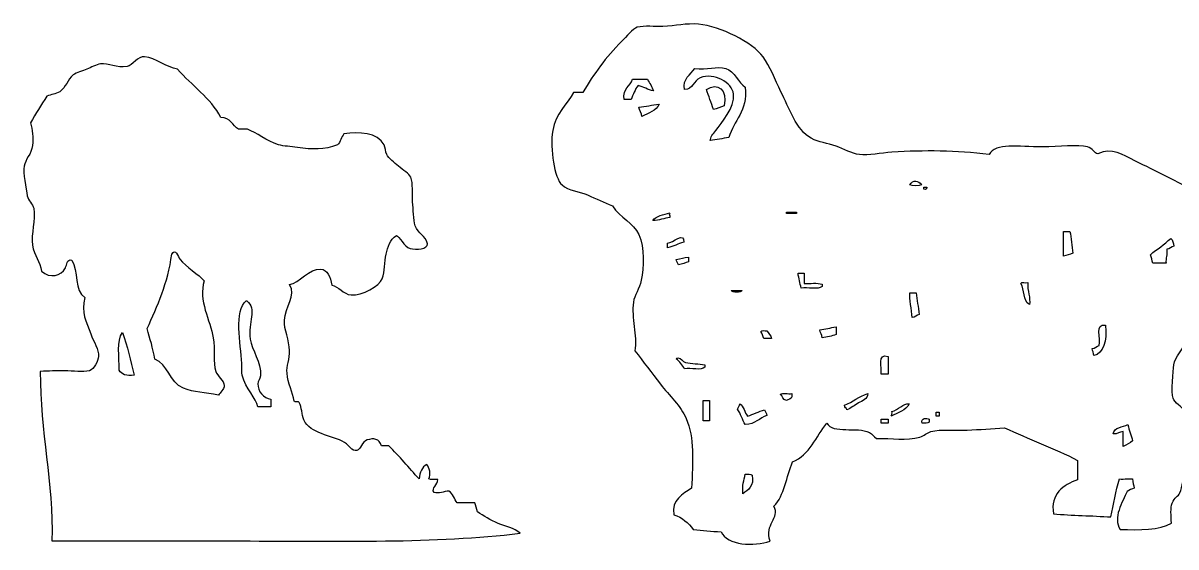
# Model space of a CAD drawing. Header units: centimetres. Extents: x -66 to 65, y -66 to 66.
# Drawn here: x -18.4 to -7.89, y 20.3 to 25.08 of the extents above; entities that cross this region are included whole.
import ezdxf

# ---------------------------------------------------------------- set-up
doc = ezdxf.new("R2010")
doc.units = ezdxf.units.CM
doc.header["$MEASUREMENT"] = 0
doc.layers.add('Layer 1', color=7, linetype='Continuous')

msp = doc.modelspace()

# ---------------------------------------------------------------- linework, layer by layer
at = {"layer": 'Layer 1'}
for points, knots in [([(-9.5974, 23.87938), (-9.53684, 23.98992), (-9.33522, 23.9501), (-9.10935, 23.95013), (-9.10935, 23.95013), (-8.95909, 23.95013), (-8.78965, 23.97196), (-8.69903, 23.95013), (-8.69903, 23.95013), (-8.65574, 23.93971), (-8.63209, 23.8879), (-8.60706, 23.88647), (-8.60706, 23.88647), (-8.4731, 23.9469), (-8.38134, 23.87911), (-8.26749, 23.82281), (-8.26749, 23.82281), (-8.0799, 23.73002), (-7.87691, 23.62675), (-7.70157, 23.53986), (-7.70157, 23.53986), (-7.63365, 23.42622), (-7.57888, 23.29941), (-7.51054, 23.18614), (-7.51054, 23.18614), (-7.53988, 23.08412), (-7.49885, 22.95503), (-7.5247, 22.86073), (-7.5247, 22.86073), (-7.54174, 22.79874), (-7.60725, 22.79551), (-7.63085, 22.74754), (-7.63085, 22.74754), (-7.61259, 22.62559), (-7.69803, 22.60726), (-7.72983, 22.53532), (-7.72983, 22.53532), (-7.70731, 22.39803), (-7.74314, 22.286), (-7.79352, 22.18162), (-7.79352, 22.18162), (-7.82834, 22.10947), (-7.90396, 22.03877), (-7.91377, 21.96233), (-7.91377, 21.96233), (-7.92089, 21.90706), (-7.93745, 21.71203), (-7.92086, 21.65814), (-7.92086, 21.65814), (-7.90837, 21.61753), (-7.83638, 21.57435), (-7.8218, 21.55202), (-7.8218, 21.55202), (-7.72922, 21.40981), (-7.76163, 21.2043), (-7.80767, 21.02145), (-7.80767, 21.02145), (-7.82839, 20.93922), (-7.83262, 20.84799), (-7.8572, 20.7951), (-7.8572, 20.7951), (-7.87276, 20.7616), (-7.90969, 20.75539), (-7.92795, 20.70313), (-7.92795, 20.70313), (-7.94457, 20.6555), (-7.93906, 20.59134), (-7.93501, 20.51922), (-7.93501, 20.51922), (-8.04714, 20.45686), (-8.22182, 20.45696), (-8.40189, 20.46263), (-8.40189, 20.46263), (-8.47227, 20.56912), (-8.3817, 20.7116), (-8.3382, 20.80926), (-8.3382, 20.80926), (-8.32124, 20.82294), (-8.29605, 20.82842), (-8.27459, 20.83757), (-8.27459, 20.83757), (-8.27626, 20.86884), (-8.28904, 20.88911), (-8.28875, 20.92245), (-8.28875, 20.92245), (-8.30859, 20.92761), (-8.36799, 20.91901), (-8.40895, 20.92245), (-8.40895, 20.92245), (-8.44438, 20.8164), (-8.45853, 20.68906), (-8.48676, 20.57585), (-8.48676, 20.57585), (-8.65863, 20.58789), (-8.84008, 20.5904), (-9.01026, 20.60411), (-9.01026, 20.60411), (-9.03955, 20.78448), (-8.91983, 20.87031), (-8.79092, 20.91539), (-8.79092, 20.91539), (-8.79092, 20.97437), (-8.79092, 21.03329), (-8.79092, 21.09224), (-8.79092, 21.09224), (-9.00044, 21.20339), (-9.23992, 21.28462), (-9.45587, 21.38934), (-9.45587, 21.38934), (-9.57202, 21.38175), (-9.68463, 21.37302), (-9.79544, 21.36812), (-9.79544, 21.36812), (-9.90868, 21.36315), (-10.03058, 21.37976), (-10.12792, 21.35396), (-10.12792, 21.35396), (-10.16208, 21.34491), (-10.19155, 21.31451), (-10.22693, 21.30446), (-10.22693, 21.30446), (-10.34951, 21.26969), (-10.48196, 21.29578), (-10.62309, 21.2903), (-10.62309, 21.2903), (-10.65431, 21.31049), (-10.65338, 21.3306), (-10.6868, 21.34689), (-10.6868, 21.34689), (-10.80036, 21.40243), (-11.01914, 21.33064), (-11.07584, 21.43179), (-11.07584, 21.43179), (-11.17231, 21.30662), (-11.23224, 21.14488), (-11.38707, 21.07809), (-11.38707, 21.07809), (-11.44393, 20.94392), (-11.46208, 20.77112), (-11.55685, 20.67486), (-11.55685, 20.67486), (-11.49692, 20.5635), (-11.64821, 20.50984), (-11.59222, 20.35651), (-11.59222, 20.35651), (-11.73605, 20.3028), (-11.98502, 20.31804), (-12.03788, 20.44141), (-12.03788, 20.44141), (-12.12879, 20.44249), (-12.20642, 20.45678), (-12.29257, 20.46263), (-12.29257, 20.46263), (-12.3357, 20.52325), (-12.39324, 20.56942), (-12.46944, 20.59704), (-12.46944, 20.59704), (-12.49434, 20.72896), (-12.38819, 20.78862), (-12.30672, 20.83755), (-12.30672, 20.83755), (-12.29518, 21.07991), (-12.28222, 21.30025), (-12.35625, 21.47419), (-12.35625, 21.47419), (-12.40335, 21.58494), (-12.51299, 21.68644), (-12.58967, 21.78547), (-12.58967, 21.78547), (-12.67201, 21.89173), (-12.74823, 21.99354), (-12.82314, 22.08966), (-12.82314, 22.08966), (-12.8024, 22.23063), (-12.85851, 22.39173), (-12.8373, 22.5353), (-12.8373, 22.5353), (-12.82841, 22.59528), (-12.78182, 22.65838), (-12.76655, 22.73337), (-12.76655, 22.73337), (-12.74152, 22.85627), (-12.73327, 23.02886), (-12.78777, 23.15075), (-12.78777, 23.15075), (-12.83571, 23.2578), (-12.95589, 23.30148), (-13.02833, 23.4125), (-13.02833, 23.4125), (-13.10744, 23.44197), (-13.1747, 23.4783), (-13.25468, 23.51153), (-13.25468, 23.51153), (-13.32022, 23.53878), (-13.43222, 23.55344), (-13.48812, 23.6035), (-13.48812, 23.6035), (-13.55757, 23.66576), (-13.59835, 23.92812), (-13.573, 24.09867), (-13.573, 24.09867), (-13.5508, 24.24805), (-13.4388, 24.34444), (-13.382, 24.44533), (-13.382, 24.44533), (-13.35369, 24.44533), (-13.32541, 24.44533), (-13.2971, 24.44533), (-13.2971, 24.44533), (-13.19965, 24.61472), (-13.08961, 24.76598), (-12.94343, 24.91221), (-12.94343, 24.91221), (-12.90327, 24.95235), (-12.84188, 25.02852), (-12.80193, 25.03955), (-12.80193, 25.03955), (-12.73369, 25.05839), (-12.64244, 25.04315), (-12.56851, 25.04664), (-12.56851, 25.04664), (-12.45479, 25.05201), (-12.35515, 25.0786), (-12.24307, 25.06786), (-12.24307, 25.06786), (-12.04413, 25.04878), (-11.75282, 24.90244), (-11.65593, 24.77076), (-11.65593, 24.77076), (-11.59505, 24.688), (-11.5461, 24.55936), (-11.49321, 24.45244), (-11.49321, 24.45244), (-11.42251, 24.30949), (-11.35121, 24.09943), (-11.21736, 24.028), (-11.21736, 24.028), (-11.14793, 23.99098), (-11.06866, 23.98466), (-10.99096, 23.95725), (-10.99096, 23.95725), (-10.92082, 23.93251), (-10.84803, 23.88743), (-10.77874, 23.87944), (-10.77874, 23.87944), (-10.69407, 23.86965), (-10.58041, 23.89405), (-10.48164, 23.90066), (-10.48164, 23.90066), (-10.18554, 23.92047), (-9.89723, 23.91726), (-9.5974, 23.87938)], [0, 0, 0, 0, 0.015625, 0.015625, 0.015625, 0.015625, 0.03125, 0.03125, 0.03125, 0.03125, 0.046875, 0.046875, 0.046875, 0.046875, 0.0625, 0.0625, 0.0625, 0.0625, 0.078125, 0.078125, 0.078125, 0.078125, 0.09375, 0.09375, 0.09375, 0.09375, 0.109375, 0.109375, 0.109375, 0.109375, 0.125, 0.125, 0.125, 0.125, 0.140625, 0.140625, 0.140625, 0.140625, 0.15625, 0.15625, 0.15625, 0.15625, 0.171875, 0.171875, 0.171875, 0.171875, 0.1875, 0.1875, 0.1875, 0.1875, 0.203125, 0.203125, 0.203125, 0.203125, 0.21875, 0.21875, 0.21875, 0.21875, 0.234375, 0.234375, 0.234375, 0.234375, 0.25, 0.25, 0.25, 0.25, 0.265625, 0.265625, 0.265625, 0.265625, 0.28125, 0.28125, 0.28125, 0.28125, 0.296875, 0.296875, 0.296875, 0.296875, 0.3125, 0.3125, 0.3125, 0.3125, 0.328125, 0.328125, 0.328125, 0.328125, 0.34375, 0.34375, 0.34375, 0.34375, 0.359375, 0.359375, 0.359375, 0.359375, 0.375, 0.375, 0.375, 0.375, 0.390625, 0.390625, 0.390625, 0.390625, 0.40625, 0.40625, 0.40625, 0.40625, 0.421875, 0.421875, 0.421875, 0.421875, 0.4375, 0.4375, 0.4375, 0.4375, 0.453125, 0.453125, 0.453125, 0.453125, 0.46875, 0.46875, 0.46875, 0.46875, 0.484375, 0.484375, 0.484375, 0.484375, 0.5, 0.5, 0.5, 0.5, 0.515625, 0.515625, 0.515625, 0.515625, 0.53125, 0.53125, 0.53125, 0.53125, 0.546875, 0.546875, 0.546875, 0.546875, 0.5625, 0.5625, 0.5625, 0.5625, 0.578125, 0.578125, 0.578125, 0.578125, 0.59375, 0.59375, 0.59375, 0.59375, 0.609375, 0.609375, 0.609375, 0.609375, 0.625, 0.625, 0.625, 0.625, 0.640625, 0.640625, 0.640625, 0.640625, 0.65625, 0.65625, 0.65625, 0.65625, 0.671875, 0.671875, 0.671875, 0.671875, 0.6875, 0.6875, 0.6875, 0.6875, 0.703125, 0.703125, 0.703125, 0.703125, 0.71875, 0.71875, 0.71875, 0.71875, 0.734375, 0.734375, 0.734375, 0.734375, 0.75, 0.75, 0.75, 0.75, 0.765625, 0.765625, 0.765625, 0.765625, 0.78125, 0.78125, 0.78125, 0.78125, 0.796875, 0.796875, 0.796875, 0.796875, 0.8125, 0.8125, 0.8125, 0.8125, 0.828125, 0.828125, 0.828125, 0.828125, 0.84375, 0.84375, 0.84375, 0.84375, 0.859375, 0.859375, 0.859375, 0.859375, 0.875, 0.875, 0.875, 0.875, 0.890625, 0.890625, 0.890625, 0.890625, 0.90625, 0.90625, 0.90625, 0.90625, 0.921875, 0.921875, 0.921875, 0.921875, 0.9375, 0.9375, 0.9375, 0.9375, 0.953125, 0.953125, 0.953125, 0.953125, 0.96875, 0.96875, 0.96875, 0.96875, 1, 1, 1, 1]), ([(-15.47454, 24.06895), (-15.33873, 24.08946), (-15.16783, 24.08096), (-15.10867, 23.96865), (-15.10867, 23.96865), (-15.09563, 23.94381), (-15.09949, 23.90785), (-15.08507, 23.88012), (-15.08507, 23.88012), (-15.0666, 23.84459), (-15.01527, 23.80627), (-14.97887, 23.77389), (-14.97887, 23.77389), (-14.93799, 23.73759), (-14.88002, 23.70594), (-14.86674, 23.67359), (-14.86674, 23.67359), (-14.84269, 23.61491), (-14.85536, 23.52309), (-14.84907, 23.44936), (-14.84907, 23.44936), (-14.84285, 23.37689), (-14.84396, 23.28979), (-14.82544, 23.23103), (-14.82544, 23.23103), (-14.80115, 23.15401), (-14.72852, 23.14335), (-14.71334, 23.0658), (-14.71334, 23.0658), (-14.70874, 23.01839), (-14.81759, 23.00939), (-14.87265, 23.02447), (-14.87265, 23.02447), (-14.92898, 23.0399), (-14.97052, 23.13417), (-14.99661, 23.1425), (-14.99661, 23.1425), (-15.05871, 23.10268), (-15.07334, 23.04008), (-15.09101, 22.97137), (-15.09101, 22.97137), (-15.10935, 22.90001), (-15.10167, 22.81431), (-15.12641, 22.74714), (-15.12641, 22.74714), (-15.1498, 22.68364), (-15.31149, 22.59088), (-15.40965, 22.59961), (-15.40965, 22.59961), (-15.48297, 22.60612), (-15.52133, 22.67835), (-15.58666, 22.68811), (-15.58666, 22.68811), (-15.59701, 22.76643), (-15.62489, 22.82972), (-15.68696, 22.83564), (-15.68696, 22.83564), (-15.78954, 22.84548), (-15.88431, 22.70851), (-15.9702, 22.69401), (-15.9702, 22.69401), (-15.90863, 22.5973), (-16.01108, 22.48951), (-16.0174, 22.36947), (-16.0174, 22.36947), (-16.02182, 22.28586), (-15.97208, 22.18918), (-15.9702, 22.09213), (-15.9702, 22.09213), (-15.96882, 22.01995), (-15.99809, 21.94936), (-15.99383, 21.8856), (-15.99383, 21.8856), (-15.98777, 21.7949), (-15.93925, 21.7119), (-15.92893, 21.63186), (-15.92893, 21.63186), (-15.92628, 21.61482), (-15.88432, 21.6371), (-15.8817, 21.62006), (-15.8817, 21.62006), (-15.85731, 21.5772), (-15.86162, 21.50838), (-15.84042, 21.46073), (-15.84042, 21.46073), (-15.78322, 21.33214), (-15.58909, 21.32434), (-15.46865, 21.25422), (-15.46865, 21.25422), (-15.42449, 21.22853), (-15.40639, 21.17183), (-15.35655, 21.18339), (-15.35655, 21.18339), (-15.32131, 21.19157), (-15.31453, 21.26033), (-15.26215, 21.27779), (-15.26215, 21.27779), (-15.20627, 21.29642), (-15.1524, 21.29242), (-15.13232, 21.22469), (-15.13232, 21.22469), (-15.1107, 21.22469), (-15.08906, 21.22469), (-15.06744, 21.22469), (-15.06744, 21.22469), (-14.96761, 21.13174), (-14.8844, 21.02218), (-14.7901, 20.92375), (-14.7901, 20.92375), (-14.78216, 20.9827), (-14.76642, 21.03384), (-14.71927, 21.05355), (-14.71927, 21.05355), (-14.6953, 21.02751), (-14.67937, 20.9606), (-14.70157, 20.92375), (-14.70157, 20.92375), (-14.68567, 20.91015), (-14.64466, 20.92163), (-14.61897, 20.91785), (-14.61897, 20.91785), (-14.61722, 20.86655), (-14.6826, 20.84094), (-14.65437, 20.79985), (-14.65437, 20.79985), (-14.61254, 20.78368), (-14.5624, 20.81009), (-14.51864, 20.81165), (-14.51864, 20.81165), (-14.47919, 20.79014), (-14.4717, 20.73667), (-14.44196, 20.70545), (-14.44196, 20.70545), (-14.38883, 20.70545), (-14.33573, 20.70545), (-14.28265, 20.70545), (-14.28265, 20.70545), (-14.27347, 20.6792), (-14.26598, 20.65129), (-14.25902, 20.62282), (-14.25902, 20.62282), (-14.20182, 20.58559), (-14.1385, 20.54805), (-14.07019, 20.51662), (-14.07019, 20.51662), (-14.00394, 20.48614), (-13.92268, 20.47746), (-13.86958, 20.42812), (-13.86958, 20.42812), (-14.63812, 20.33332), (-15.5263, 20.35734), (-16.41278, 20.35729), (-16.41278, 20.35729), (-16.99042, 20.35729), (-17.57044, 20.35732), (-18.13583, 20.35729), (-18.13583, 20.35729), (-18.12046, 20.89331), (-18.24373, 21.34712), (-18.24203, 21.9033), (-18.24203, 21.9033), (-18.16705, 21.90595), (-18.09606, 21.9092), (-18.0178, 21.9092), (-18.0178, 21.9092), (-17.94589, 21.9092), (-17.8532, 21.89034), (-17.79357, 21.9092), (-17.79357, 21.9092), (-17.75158, 21.92248), (-17.71369, 21.99826), (-17.71097, 22.03903), (-17.71097, 22.03903), (-17.70679, 22.10131), (-17.75439, 22.17209), (-17.7818, 22.24556), (-17.7818, 22.24556), (-17.82329, 22.3569), (-17.87366, 22.44072), (-17.83488, 22.576), (-17.83488, 22.576), (-17.93286, 22.63146), (-17.89322, 22.82452), (-17.95291, 22.91827), (-17.95291, 22.91827), (-18.00376, 22.9297), (-17.99892, 22.87141), (-18.01191, 22.84744), (-18.01191, 22.84744), (-18.05337, 22.77095), (-18.1523, 22.74685), (-18.23024, 22.81794), (-18.23024, 22.81794), (-18.24223, 22.90348), (-18.29811, 22.95629), (-18.31284, 23.05397), (-18.31284, 23.05397), (-18.32901, 23.16131), (-18.28032, 23.28141), (-18.30104, 23.39031), (-18.30104, 23.39031), (-18.30808, 23.42719), (-18.35282, 23.46177), (-18.36004, 23.50241), (-18.36004, 23.50241), (-18.37213, 23.57043), (-18.39885, 23.71678), (-18.38954, 23.77385), (-18.38954, 23.77385), (-18.37954, 23.83539), (-18.32181, 23.88214), (-18.31284, 23.96268), (-18.31284, 23.96268), (-18.30464, 24.036), (-18.31538, 24.10434), (-18.33054, 24.16924), (-18.33054, 24.16924), (-18.28588, 24.25441), (-18.23145, 24.32974), (-18.18301, 24.41118), (-18.18301, 24.41118), (-18.14171, 24.43126), (-18.1026, 24.42761), (-18.06501, 24.45248), (-18.06501, 24.45248), (-18.0054, 24.4919), (-17.99542, 24.56596), (-17.94111, 24.60591), (-17.94111, 24.60591), (-17.91314, 24.62647), (-17.85583, 24.64314), (-17.81718, 24.65901), (-17.81718, 24.65901), (-17.78196, 24.67346), (-17.7319, 24.70126), (-17.69325, 24.70621), (-17.69325, 24.70621), (-17.61983, 24.71558), (-17.54535, 24.66475), (-17.45129, 24.68261), (-17.45129, 24.68261), (-17.40112, 24.69214), (-17.35321, 24.77738), (-17.29198, 24.77114), (-17.29198, 24.77114), (-17.18808, 24.7605), (-17.09344, 24.67547), (-16.99104, 24.65901), (-16.99104, 24.65901), (-16.86409, 24.50669), (-16.69058, 24.40088), (-16.5957, 24.21644), (-16.5957, 24.21644), (-16.50749, 24.21612), (-16.4901, 24.14503), (-16.43639, 24.11024), (-16.43639, 24.11024), (-16.40885, 24.11024), (-16.3813, 24.11024), (-16.35379, 24.11024), (-16.35379, 24.11024), (-16.27098, 24.08082), (-16.18152, 24.00147), (-16.07053, 23.96863), (-16.07053, 23.96863), (-16.02439, 23.95495), (-15.95896, 23.95347), (-15.89942, 23.945), (-15.89942, 23.945), (-15.76062, 23.92529), (-15.65484, 23.9191), (-15.53358, 23.96863), (-15.53358, 23.96863), (-15.50587, 23.99405), (-15.49885, 24.04016), (-15.47454, 24.06895)], [0, 0, 0, 0, 0.01428571, 0.01428571, 0.01428571, 0.01428571, 0.02857143, 0.02857143, 0.02857143, 0.02857143, 0.04285714, 0.04285714, 0.04285714, 0.04285714, 0.05714286, 0.05714286, 0.05714286, 0.05714286, 0.07142857, 0.07142857, 0.07142857, 0.07142857, 0.08571429, 0.08571429, 0.08571429, 0.08571429, 0.1, 0.1, 0.1, 0.1, 0.11428571, 0.11428571, 0.11428571, 0.11428571, 0.12857143, 0.12857143, 0.12857143, 0.12857143, 0.14285714, 0.14285714, 0.14285714, 0.14285714, 0.15714286, 0.15714286, 0.15714286, 0.15714286, 0.17142857, 0.17142857, 0.17142857, 0.17142857, 0.18571429, 0.18571429, 0.18571429, 0.18571429, 0.2, 0.2, 0.2, 0.2, 0.21428571, 0.21428571, 0.21428571, 0.21428571, 0.22857143, 0.22857143, 0.22857143, 0.22857143, 0.24285714, 0.24285714, 0.24285714, 0.24285714, 0.25714286, 0.25714286, 0.25714286, 0.25714286, 0.27142857, 0.27142857, 0.27142857, 0.27142857, 0.28571429, 0.28571429, 0.28571429, 0.28571429, 0.3, 0.3, 0.3, 0.3, 0.31428571, 0.31428571, 0.31428571, 0.31428571, 0.32857143, 0.32857143, 0.32857143, 0.32857143, 0.34285714, 0.34285714, 0.34285714, 0.34285714, 0.35714286, 0.35714286, 0.35714286, 0.35714286, 0.37142857, 0.37142857, 0.37142857, 0.37142857, 0.38571429, 0.38571429, 0.38571429, 0.38571429, 0.4, 0.4, 0.4, 0.4, 0.41428571, 0.41428571, 0.41428571, 0.41428571, 0.42857143, 0.42857143, 0.42857143, 0.42857143, 0.44285714, 0.44285714, 0.44285714, 0.44285714, 0.45714286, 0.45714286, 0.45714286, 0.45714286, 0.47142857, 0.47142857, 0.47142857, 0.47142857, 0.48571429, 0.48571429, 0.48571429, 0.48571429, 0.5, 0.5, 0.5, 0.5, 0.51428571, 0.51428571, 0.51428571, 0.51428571, 0.52857143, 0.52857143, 0.52857143, 0.52857143, 0.54285714, 0.54285714, 0.54285714, 0.54285714, 0.55714286, 0.55714286, 0.55714286, 0.55714286, 0.57142857, 0.57142857, 0.57142857, 0.57142857, 0.58571429, 0.58571429, 0.58571429, 0.58571429, 0.6, 0.6, 0.6, 0.6, 0.61428571, 0.61428571, 0.61428571, 0.61428571, 0.62857143, 0.62857143, 0.62857143, 0.62857143, 0.64285714, 0.64285714, 0.64285714, 0.64285714, 0.65714286, 0.65714286, 0.65714286, 0.65714286, 0.67142857, 0.67142857, 0.67142857, 0.67142857, 0.68571429, 0.68571429, 0.68571429, 0.68571429, 0.7, 0.7, 0.7, 0.7, 0.71428571, 0.71428571, 0.71428571, 0.71428571, 0.72857143, 0.72857143, 0.72857143, 0.72857143, 0.74285714, 0.74285714, 0.74285714, 0.74285714, 0.75714286, 0.75714286, 0.75714286, 0.75714286, 0.77142857, 0.77142857, 0.77142857, 0.77142857, 0.78571429, 0.78571429, 0.78571429, 0.78571429, 0.8, 0.8, 0.8, 0.8, 0.81428571, 0.81428571, 0.81428571, 0.81428571, 0.82857143, 0.82857143, 0.82857143, 0.82857143, 0.84285714, 0.84285714, 0.84285714, 0.84285714, 0.85714286, 0.85714286, 0.85714286, 0.85714286, 0.87142857, 0.87142857, 0.87142857, 0.87142857, 0.88571429, 0.88571429, 0.88571429, 0.88571429, 0.9, 0.9, 0.9, 0.9, 0.91428571, 0.91428571, 0.91428571, 0.91428571, 0.92857143, 0.92857143, 0.92857143, 0.92857143, 0.94285714, 0.94285714, 0.94285714, 0.94285714, 0.95714286, 0.95714286, 0.95714286, 0.95714286, 0.97142857, 0.97142857, 0.97142857, 0.97142857, 1, 1, 1, 1]), ([(-11.81866, 24.49482), (-11.8816, 24.53115), (-11.91378, 24.64219), (-11.99551, 24.6646), (-11.99551, 24.6646), (-12.07899, 24.68749), (-12.16762, 24.64814), (-12.27851, 24.6646), (-12.27851, 24.6646), (-12.31817, 24.60935), (-12.39175, 24.56845), (-12.37048, 24.4736), (-12.37048, 24.4736), (-12.29526, 24.46942), (-12.29105, 24.5566), (-12.22895, 24.5797), (-12.22895, 24.5797), (-12.10002, 24.62772), (-11.93812, 24.5371), (-11.92476, 24.43116), (-11.92476, 24.43116), (-11.90955, 24.30993), (-12.03768, 24.16502), (-12.08748, 24.09866), (-12.08748, 24.09866), (-12.11021, 24.06837), (-12.1395, 24.03725), (-12.13701, 24.00669), (-12.13701, 24.00669), (-12.08031, 24.01603), (-12.02398, 24.02569), (-11.96723, 24.03497), (-11.96723, 24.03497), (-11.92476, 24.19532), (-11.79503, 24.26839), (-11.81866, 24.49482)], [0, 0, 0, 0, 0.1, 0.1, 0.1, 0.1, 0.2, 0.2, 0.2, 0.2, 0.3, 0.3, 0.3, 0.3, 0.4, 0.4, 0.4, 0.4, 0.5, 0.5, 0.5, 0.5, 0.6, 0.6, 0.6, 0.6, 0.7, 0.7, 0.7, 0.7, 0.8, 0.8, 0.8, 0.8, 1, 1, 1, 1]), ([(-12.84442, 24.56557), (-12.86564, 24.49956), (-12.93692, 24.48355), (-12.92221, 24.38163), (-12.92221, 24.38163), (-12.90102, 24.38163), (-12.8798, 24.38163), (-12.85858, 24.38163), (-12.85858, 24.38163), (-12.83884, 24.42558), (-12.82395, 24.47434), (-12.79489, 24.50897), (-12.79489, 24.50897), (-12.74372, 24.49646), (-12.7058, 24.47074), (-12.65339, 24.45944), (-12.65339, 24.45944), (-12.66821, 24.49889), (-12.69001, 24.53133), (-12.70998, 24.56556), (-12.70998, 24.56556), (-12.75481, 24.56557), (-12.7996, 24.56557), (-12.84442, 24.56557)], [0, 0, 0, 0, 0.14285714, 0.14285714, 0.14285714, 0.14285714, 0.28571429, 0.28571429, 0.28571429, 0.28571429, 0.42857143, 0.42857143, 0.42857143, 0.42857143, 0.57142857, 0.57142857, 0.57142857, 0.57142857, 0.71428571, 0.71428571, 0.71428571, 0.71428571, 1, 1, 1, 1]), ([(-12.17238, 24.4736), (-12.15243, 24.41103), (-12.12632, 24.35464), (-12.10872, 24.28966), (-12.10872, 24.28966), (-12.07218, 24.29794), (-12.04207, 24.3126), (-12.00971, 24.32503), (-12.00971, 24.32503), (-11.97992, 24.47136), (-12.06713, 24.54033), (-12.17238, 24.4736)], [0, 0, 0, 0, 0.25, 0.25, 0.25, 0.25, 0.5, 0.5, 0.5, 0.5, 1, 1, 1, 1]), ([(-12.7878, 24.31091), (-12.77997, 24.28101), (-12.76526, 24.25799), (-12.75952, 24.22601), (-12.75952, 24.22601), (-12.70388, 24.25998), (-12.62837, 24.27406), (-12.60392, 24.3392), (-12.60392, 24.3392), (-12.66794, 24.33248), (-12.72377, 24.31763), (-12.7878, 24.31091)], [0, 0, 0, 0, 0.25, 0.25, 0.25, 0.25, 0.5, 0.5, 0.5, 0.5, 1, 1, 1, 1]), ([(-10.31897, 23.6035), (-10.29981, 23.59175), (-10.23197, 23.59175), (-10.21285, 23.6035), (-10.21285, 23.6035), (-10.24116, 23.64607), (-10.28871, 23.65215), (-10.31897, 23.6035)], [0, 0, 0, 0, 0.33333333, 0.33333333, 0.33333333, 0.33333333, 1, 1, 1, 1]), ([(-10.16335, 23.58228), (-10.1728, 23.58228), (-10.18224, 23.58228), (-10.19166, 23.58228), (-10.19166, 23.58228), (-10.20287, 23.54939), (-10.15509, 23.55772), (-10.16335, 23.58228)], [0, 0, 0, 0, 0.33333333, 0.33333333, 0.33333333, 0.33333333, 1, 1, 1, 1]), ([(-12.66048, 23.27811), (-12.60283, 23.28176), (-12.55655, 23.29682), (-12.50485, 23.30639), (-12.50485, 23.30639), (-12.5013, 23.32864), (-12.52028, 23.33404), (-12.50485, 23.34883), (-12.50485, 23.34883), (-12.56208, 23.33063), (-12.6295, 23.32253), (-12.66048, 23.27811)], [0, 0, 0, 0, 0.25, 0.25, 0.25, 0.25, 0.5, 0.5, 0.5, 0.5, 1, 1, 1, 1]), ([(-11.44374, 23.34177), (-11.4131, 23.34177), (-11.38246, 23.34177), (-11.3518, 23.34177), (-11.3518, 23.34177), (-11.3518, 23.34648), (-11.3518, 23.35119), (-11.3518, 23.3559), (-11.3518, 23.3559), (-11.38244, 23.3559), (-11.41308, 23.3559), (-11.44374, 23.3559), (-11.44374, 23.3559), (-11.44374, 23.35119), (-11.44374, 23.34648), (-11.44374, 23.34177)], [0, 0, 0, 0, 0.2, 0.2, 0.2, 0.2, 0.4, 0.4, 0.4, 0.4, 0.6, 0.6, 0.6, 0.6, 1, 1, 1, 1]), ([(-12.5261, 23.07295), (-12.5261, 23.05879), (-12.5261, 23.04467), (-12.5261, 23.03051), (-12.5261, 23.03051), (-12.46755, 23.03802), (-12.43442, 23.07094), (-12.37754, 23.08007), (-12.37754, 23.08007), (-12.37137, 23.18273), (-12.47991, 23.07179), (-12.5261, 23.07295)], [0, 0, 0, 0, 0.25, 0.25, 0.25, 0.25, 0.5, 0.5, 0.5, 0.5, 1, 1, 1, 1]), ([(-8.91832, 22.9527), (-8.88842, 22.96053), (-8.86027, 22.97014), (-8.83344, 22.98098), (-8.83344, 22.98098), (-8.84519, 23.04467), (-8.84527, 23.12002), (-8.86172, 23.17905), (-8.86172, 23.17905), (-8.88058, 23.17905), (-8.89945, 23.17905), (-8.91831, 23.17905), (-8.91831, 23.17905), (-8.91832, 23.10359), (-8.91832, 23.02816), (-8.91832, 22.9527)], [0, 0, 0, 0, 0.2, 0.2, 0.2, 0.2, 0.4, 0.4, 0.4, 0.4, 0.6, 0.6, 0.6, 0.6, 1, 1, 1, 1]), ([(-8.12605, 22.96683), (-8.11957, 22.94029), (-8.11002, 22.91682), (-8.10483, 22.88902), (-8.10483, 22.88902), (-8.06472, 22.88902), (-8.02463, 22.88902), (-7.98455, 22.88902), (-7.98455, 22.88902), (-7.98817, 22.93744), (-7.97196, 22.96607), (-7.97746, 23.01636), (-7.97746, 23.01636), (-7.95121, 23.02078), (-7.93603, 23.03626), (-7.9138, 23.04467), (-7.9138, 23.04467), (-7.91933, 23.07219), (-7.9219, 23.10256), (-7.94208, 23.11539), (-7.94208, 23.11539), (-7.99876, 23.06123), (-8.0656, 23.01723), (-8.12605, 22.96683)], [0, 0, 0, 0, 0.14285714, 0.14285714, 0.14285714, 0.14285714, 0.28571429, 0.28571429, 0.28571429, 0.28571429, 0.42857143, 0.42857143, 0.42857143, 0.42857143, 0.57142857, 0.57142857, 0.57142857, 0.57142857, 0.71428571, 0.71428571, 0.71428571, 0.71428571, 1, 1, 1, 1]), ([(-16.96742, 22.9242), (-16.98761, 22.95034), (-17.01124, 23.03199), (-17.04415, 22.97143), (-17.04415, 22.97143), (-17.07749, 22.70383), (-17.17679, 22.50219), (-17.26836, 22.29285), (-17.26836, 22.29285), (-17.2419, 22.20326), (-17.21597, 22.1132), (-17.19756, 22.01549), (-17.19756, 22.01549), (-17.07905, 21.97472), (-17.06601, 21.80422), (-16.93792, 21.74998), (-16.93792, 21.74998), (-16.84378, 21.71013), (-16.7398, 21.715), (-16.61928, 21.68508), (-16.61928, 21.68508), (-16.60327, 21.70881), (-16.5656, 21.7394), (-16.56615, 21.77358), (-16.56615, 21.77358), (-16.56692, 21.81964), (-16.62894, 21.85833), (-16.64285, 21.90341), (-16.64285, 21.90341), (-16.66814, 21.98538), (-16.64743, 22.09918), (-16.66645, 22.21025), (-16.66645, 22.21025), (-16.69323, 22.36622), (-16.80345, 22.55341), (-16.74908, 22.72952), (-16.74908, 22.72952), (-16.79394, 22.78109), (-16.91848, 22.8607), (-16.96742, 22.9242)], [0, 0, 0, 0, 0.09090909, 0.09090909, 0.09090909, 0.09090909, 0.18181818, 0.18181818, 0.18181818, 0.18181818, 0.27272727, 0.27272727, 0.27272727, 0.27272727, 0.36363636, 0.36363636, 0.36363636, 0.36363636, 0.45454545, 0.45454545, 0.45454545, 0.45454545, 0.54545455, 0.54545455, 0.54545455, 0.54545455, 0.63636364, 0.63636364, 0.63636364, 0.63636364, 0.72727273, 0.72727273, 0.72727273, 0.72727273, 0.81818182, 0.81818182, 0.81818182, 0.81818182, 1, 1, 1, 1]), ([(-12.44826, 22.92439), (-12.44641, 22.90264), (-12.43289, 22.89259), (-12.42704, 22.87489), (-12.42704, 22.87489), (-12.39127, 22.87918), (-12.36489, 22.89288), (-12.3351, 22.90317), (-12.3351, 22.90317), (-12.3351, 22.9173), (-12.3351, 22.93145), (-12.3351, 22.94561), (-12.3351, 22.94561), (-12.37976, 22.94548), (-12.4036, 22.92455), (-12.44826, 22.92439)], [0, 0, 0, 0, 0.2, 0.2, 0.2, 0.2, 0.4, 0.4, 0.4, 0.4, 0.6, 0.6, 0.6, 0.6, 1, 1, 1, 1]), ([(-11.30934, 22.66266), (-11.24986, 22.67155), (-11.15445, 22.64451), (-11.11836, 22.67679), (-11.11836, 22.67679), (-11.11836, 22.68385), (-11.11836, 22.69095), (-11.11836, 22.69801), (-11.11836, 22.69801), (-11.15852, 22.71441), (-11.22911, 22.70044), (-11.28108, 22.70507), (-11.28108, 22.70507), (-11.28108, 22.73574), (-11.28108, 22.76637), (-11.28108, 22.79707), (-11.28108, 22.79707), (-11.29992, 22.79707), (-11.31878, 22.79707), (-11.33765, 22.79707), (-11.33765, 22.79707), (-11.33071, 22.74976), (-11.31841, 22.7078), (-11.30934, 22.66266)], [0, 0, 0, 0, 0.14285714, 0.14285714, 0.14285714, 0.14285714, 0.28571429, 0.28571429, 0.28571429, 0.28571429, 0.42857143, 0.42857143, 0.42857143, 0.42857143, 0.57142857, 0.57142857, 0.57142857, 0.57142857, 0.71428571, 0.71428571, 0.71428571, 0.71428571, 1, 1, 1, 1]), ([(-9.22958, 22.5141), (-9.21632, 22.56987), (-9.24998, 22.63983), (-9.24374, 22.71217), (-9.24374, 22.71217), (-9.26295, 22.7078), (-9.29986, 22.72119), (-9.30743, 22.70508), (-9.30743, 22.70508), (-9.27218, 22.65073), (-9.29049, 22.54283), (-9.22958, 22.5141)], [0, 0, 0, 0, 0.25, 0.25, 0.25, 0.25, 0.5, 0.5, 0.5, 0.5, 1, 1, 1, 1]), ([(-11.84697, 22.64142), (-11.88002, 22.64142), (-11.91301, 22.64142), (-11.94603, 22.64142), (-11.94603, 22.64142), (-11.94124, 22.61663), (-11.85253, 22.62083), (-11.84697, 22.64142)], [0, 0, 0, 0, 0.33333333, 0.33333333, 0.33333333, 0.33333333, 1, 1, 1, 1]), ([(-10.29775, 22.39385), (-10.27153, 22.39827), (-10.25632, 22.41372), (-10.23409, 22.42213), (-10.23409, 22.42213), (-10.24266, 22.48904), (-10.25232, 22.55485), (-10.26237, 22.6202), (-10.26237, 22.6202), (-10.28121, 22.6202), (-10.30013, 22.6202), (-10.31896, 22.6202), (-10.31896, 22.6202), (-10.32472, 22.55945), (-10.29971, 22.47031), (-10.29775, 22.39385)], [0, 0, 0, 0, 0.2, 0.2, 0.2, 0.2, 0.4, 0.4, 0.4, 0.4, 0.6, 0.6, 0.6, 0.6, 1, 1, 1, 1]), ([(-16.25932, 21.79126), (-16.25834, 21.8133), (-16.23834, 21.83497), (-16.23572, 21.86206), (-16.23572, 21.86206), (-16.22376, 21.98655), (-16.31676, 22.09722), (-16.33012, 22.19842), (-16.33012, 22.19842), (-16.3497, 22.34651), (-16.26554, 22.47372), (-16.35965, 22.54656), (-16.35965, 22.54656), (-16.36097, 22.54579), (-16.36436, 22.54754), (-16.36555, 22.54656), (-16.36555, 22.54656), (-16.47837, 22.45525), (-16.41511, 22.15958), (-16.40688, 21.97419), (-16.40688, 21.97419), (-16.40484, 21.92887), (-16.40789, 21.89447), (-16.40093, 21.86796), (-16.40093, 21.86796), (-16.36841, 21.74379), (-16.27621, 21.65841), (-16.2593, 21.57882), (-16.2593, 21.57882), (-16.22001, 21.57882), (-16.18064, 21.57882), (-16.1413, 21.57882), (-16.1413, 21.57882), (-16.1413, 21.60242), (-16.1413, 21.62605), (-16.1413, 21.64962), (-16.1413, 21.64962), (-16.20709, 21.65677), (-16.26255, 21.7221), (-16.25932, 21.79126)], [0, 0, 0, 0, 0.09090909, 0.09090909, 0.09090909, 0.09090909, 0.18181818, 0.18181818, 0.18181818, 0.18181818, 0.27272727, 0.27272727, 0.27272727, 0.27272727, 0.36363636, 0.36363636, 0.36363636, 0.36363636, 0.45454545, 0.45454545, 0.45454545, 0.45454545, 0.54545455, 0.54545455, 0.54545455, 0.54545455, 0.63636364, 0.63636364, 0.63636364, 0.63636364, 0.72727273, 0.72727273, 0.72727273, 0.72727273, 0.81818182, 0.81818182, 0.81818182, 0.81818182, 1, 1, 1, 1]), ([(-11.6489, 22.20284), (-11.62527, 22.20284), (-11.60172, 22.20284), (-11.57815, 22.20284), (-11.57815, 22.20284), (-11.58617, 22.23253), (-11.60776, 22.24867), (-11.62059, 22.27359), (-11.62059, 22.27359), (-11.63747, 22.26928), (-11.67189, 22.28248), (-11.67716, 22.2665), (-11.67716, 22.2665), (-11.66335, 22.24968), (-11.65938, 22.22306), (-11.6489, 22.20284)], [0, 0, 0, 0, 0.2, 0.2, 0.2, 0.2, 0.4, 0.4, 0.4, 0.4, 0.6, 0.6, 0.6, 0.6, 1, 1, 1, 1]), ([(-11.13958, 22.28066), (-11.13577, 22.25378), (-11.11746, 22.24145), (-11.11836, 22.20994), (-11.11836, 22.20994), (-11.07105, 22.21452), (-11.02999, 22.22534), (-10.99102, 22.23822), (-10.99102, 22.23822), (-10.99102, 22.26179), (-10.99102, 22.2854), (-10.99102, 22.30897), (-10.99102, 22.30897), (-11.04221, 22.30119), (-11.08841, 22.28841), (-11.13958, 22.28066)], [0, 0, 0, 0, 0.2, 0.2, 0.2, 0.2, 0.4, 0.4, 0.4, 0.4, 0.6, 0.6, 0.6, 0.6, 1, 1, 1, 1]), ([(-8.59294, 22.13919), (-8.61519, 22.13078), (-8.63041, 22.1153), (-8.65663, 22.11088), (-8.65663, 22.11088), (-8.65348, 22.0881), (-8.64308, 22.07257), (-8.64247, 22.04722), (-8.64247, 22.04722), (-8.55381, 22.06516), (-8.52095, 22.17956), (-8.53635, 22.3231), (-8.53635, 22.3231), (-8.63728, 22.34389), (-8.57638, 22.20282), (-8.59294, 22.13919)], [0, 0, 0, 0, 0.2, 0.2, 0.2, 0.2, 0.4, 0.4, 0.4, 0.4, 0.6, 0.6, 0.6, 0.6, 1, 1, 1, 1]), ([(-17.5221, 21.91516), (-17.50371, 21.87259), (-17.45503, 21.86034), (-17.3864, 21.86793), (-17.3864, 21.86793), (-17.42122, 21.99834), (-17.44749, 22.13733), (-17.49263, 22.2574), (-17.49263, 22.2574), (-17.55025, 22.18258), (-17.52075, 22.03364), (-17.5221, 21.91516)], [0, 0, 0, 0, 0.25, 0.25, 0.25, 0.25, 0.5, 0.5, 0.5, 0.5, 1, 1, 1, 1]), ([(-10.58073, 21.87743), (-10.55951, 21.87743), (-10.53829, 21.87743), (-10.51707, 21.87743), (-10.51707, 21.87743), (-10.51707, 21.93167), (-10.51707, 21.98591), (-10.51707, 22.04012), (-10.51707, 22.04012), (-10.61999, 22.06762), (-10.56866, 21.94085), (-10.58073, 21.87743)], [0, 0, 0, 0, 0.25, 0.25, 0.25, 0.25, 0.5, 0.5, 0.5, 0.5, 1, 1, 1, 1]), ([(-12.37047, 21.92696), (-12.31327, 21.93582), (-12.22029, 21.90884), (-12.18653, 21.94112), (-12.18653, 21.94112), (-12.18653, 21.94818), (-12.18653, 21.95528), (-12.18653, 21.96234), (-12.18653, 21.96234), (-12.24151, 21.97335), (-12.30668, 21.97425), (-12.3634, 21.98356), (-12.3634, 21.98356), (-12.39235, 21.99234), (-12.39496, 22.02743), (-12.43415, 22.026), (-12.43415, 22.026), (-12.43963, 22.02441), (-12.44807, 22.02584), (-12.44828, 22.01894), (-12.44828, 22.01894), (-12.41535, 21.99525), (-12.39434, 21.95969), (-12.37047, 21.92696)], [0, 0, 0, 0, 0.14285714, 0.14285714, 0.14285714, 0.14285714, 0.28571429, 0.28571429, 0.28571429, 0.28571429, 0.42857143, 0.42857143, 0.42857143, 0.42857143, 0.57142857, 0.57142857, 0.57142857, 0.57142857, 0.71428571, 0.71428571, 0.71428571, 0.71428571, 1, 1, 1, 1]), ([(-11.44374, 21.63693), (-11.42924, 21.65071), (-11.39707, 21.6468), (-11.39429, 21.67228), (-11.39429, 21.67228), (-11.39429, 21.6817), (-11.39429, 21.69117), (-11.39429, 21.70059), (-11.39429, 21.70059), (-11.42739, 21.69601), (-11.47896, 21.70982), (-11.50036, 21.69353), (-11.50036, 21.69353), (-11.47483, 21.68127), (-11.47597, 21.64246), (-11.44374, 21.63693)], [0, 0, 0, 0, 0.2, 0.2, 0.2, 0.2, 0.4, 0.4, 0.4, 0.4, 0.6, 0.6, 0.6, 0.6, 1, 1, 1, 1]), ([(-10.9132, 21.59446), (-10.91312, 21.57335), (-10.89484, 21.57041), (-10.89198, 21.55202), (-10.89198, 21.55202), (-10.85507, 21.5689), (-10.82242, 21.59306), (-10.78588, 21.61571), (-10.78588, 21.61571), (-10.75553, 21.6345), (-10.69965, 21.64966), (-10.701, 21.70059), (-10.701, 21.70059), (-10.78218, 21.67564), (-10.83835, 21.62571), (-10.9132, 21.59446)], [0, 0, 0, 0, 0.2, 0.2, 0.2, 0.2, 0.4, 0.4, 0.4, 0.4, 0.6, 0.6, 0.6, 0.6, 1, 1, 1, 1]), ([(-12.20066, 21.45301), (-12.18182, 21.45301), (-12.16293, 21.45301), (-12.14407, 21.45301), (-12.14407, 21.45301), (-12.14407, 21.51431), (-12.14407, 21.57562), (-12.14407, 21.63695), (-12.14407, 21.63695), (-12.16293, 21.63695), (-12.18183, 21.63695), (-12.20066, 21.63695), (-12.20066, 21.63695), (-12.20066, 21.57562), (-12.20066, 21.51432), (-12.20066, 21.45301)], [0, 0, 0, 0, 0.2, 0.2, 0.2, 0.2, 0.4, 0.4, 0.4, 0.4, 0.6, 0.6, 0.6, 0.6, 1, 1, 1, 1]), ([(-11.88943, 21.55911), (-11.85876, 21.51905), (-11.84559, 21.46143), (-11.81865, 21.41761), (-11.81865, 21.41761), (-11.72909, 21.4224), (-11.68967, 21.47727), (-11.62058, 21.50249), (-11.62058, 21.50249), (-11.62243, 21.52427), (-11.63593, 21.53432), (-11.6418, 21.55202), (-11.6418, 21.55202), (-11.69718, 21.53665), (-11.74393, 21.51273), (-11.79745, 21.49543), (-11.79745, 21.49543), (-11.82526, 21.5289), (-11.83161, 21.58388), (-11.86815, 21.60862), (-11.86815, 21.60862), (-11.87007, 21.58689), (-11.88356, 21.57681), (-11.88943, 21.55911)], [0, 0, 0, 0, 0.14285714, 0.14285714, 0.14285714, 0.14285714, 0.28571429, 0.28571429, 0.28571429, 0.28571429, 0.42857143, 0.42857143, 0.42857143, 0.42857143, 0.57142857, 0.57142857, 0.57142857, 0.57142857, 0.71428571, 0.71428571, 0.71428571, 0.71428571, 1, 1, 1, 1]), ([(-10.48169, 21.53789), (-10.48074, 21.52045), (-10.48061, 21.50379), (-10.48878, 21.49545), (-10.48878, 21.49545), (-10.42906, 21.5277), (-10.35239, 21.54305), (-10.32609, 21.60864), (-10.32609, 21.60864), (-10.37724, 21.61253), (-10.42391, 21.55086), (-10.48169, 21.53789)], [0, 0, 0, 0, 0.25, 0.25, 0.25, 0.25, 0.5, 0.5, 0.5, 0.5, 1, 1, 1, 1]), ([(-10.58073, 21.43177), (-10.55951, 21.43177), (-10.53829, 21.43177), (-10.51707, 21.43177), (-10.51707, 21.43177), (-10.51707, 21.44357), (-10.51707, 21.45537), (-10.51707, 21.46712), (-10.51707, 21.46712), (-10.53829, 21.46712), (-10.55951, 21.46712), (-10.58073, 21.46712), (-10.58073, 21.46712), (-10.58073, 21.45537), (-10.58073, 21.4436), (-10.58073, 21.43177)], [0, 0, 0, 0, 0.2, 0.2, 0.2, 0.2, 0.4, 0.4, 0.4, 0.4, 0.6, 0.6, 0.6, 0.6, 1, 1, 1, 1]), ([(-10.20579, 21.43177), (-10.18367, 21.43323), (-10.15391, 21.42698), (-10.1421, 21.43883), (-10.1421, 21.43883), (-10.1421, 21.44828), (-10.1421, 21.45772), (-10.1421, 21.46714), (-10.1421, 21.46714), (-10.16594, 21.48217), (-10.22126, 21.47849), (-10.20579, 21.43177)], [0, 0, 0, 0, 0.25, 0.25, 0.25, 0.25, 0.5, 0.5, 0.5, 0.5, 1, 1, 1, 1]), ([(-10.07849, 21.49545), (-10.06904, 21.49545), (-10.0596, 21.49545), (-10.05021, 21.49545), (-10.05021, 21.49545), (-10.05021, 21.50725), (-10.05021, 21.51905), (-10.05021, 21.53082), (-10.05021, 21.53082), (-10.0596, 21.53082), (-10.06905, 21.53082), (-10.07849, 21.53082), (-10.07849, 21.53082), (-10.07849, 21.51903), (-10.07849, 21.50723), (-10.07849, 21.49545)], [0, 0, 0, 0, 0.2, 0.2, 0.2, 0.2, 0.4, 0.4, 0.4, 0.4, 0.6, 0.6, 0.6, 0.6, 1, 1, 1, 1]), ([(-8.46559, 21.33274), (-8.42558, 21.33044), (-8.41093, 21.35351), (-8.37365, 21.35396), (-8.37365, 21.35396), (-8.37365, 21.30917), (-8.37365, 21.26435), (-8.37365, 21.21958), (-8.37365, 21.21958), (-8.34031, 21.23104), (-8.31658, 21.2521), (-8.2888, 21.26908), (-8.2888, 21.26908), (-8.30187, 21.31962), (-8.32084, 21.3643), (-8.33124, 21.41762), (-8.33124, 21.41762), (-8.38056, 21.39393), (-8.45596, 21.39621), (-8.46559, 21.33274)], [0, 0, 0, 0, 0.16666667, 0.16666667, 0.16666667, 0.16666667, 0.33333333, 0.33333333, 0.33333333, 0.33333333, 0.5, 0.5, 0.5, 0.5, 0.66666667, 0.66666667, 0.66666667, 0.66666667, 1, 1, 1, 1]), ([(-11.8399, 20.78804), (-11.7923, 20.82535), (-11.73571, 20.8536), (-11.75502, 20.95782), (-11.75502, 20.95782), (-11.76671, 20.96967), (-11.79653, 20.96346), (-11.81865, 20.96488), (-11.81865, 20.96488), (-11.83006, 20.91022), (-11.84655, 20.86072), (-11.8399, 20.78804)], [0, 0, 0, 0, 0.25, 0.25, 0.25, 0.25, 0.5, 0.5, 0.5, 0.5, 1, 1, 1, 1])]:
    msp.add_open_spline(points, degree=3, knots=knots, dxfattribs=at)

doc.saveas('drawing.dxf')
